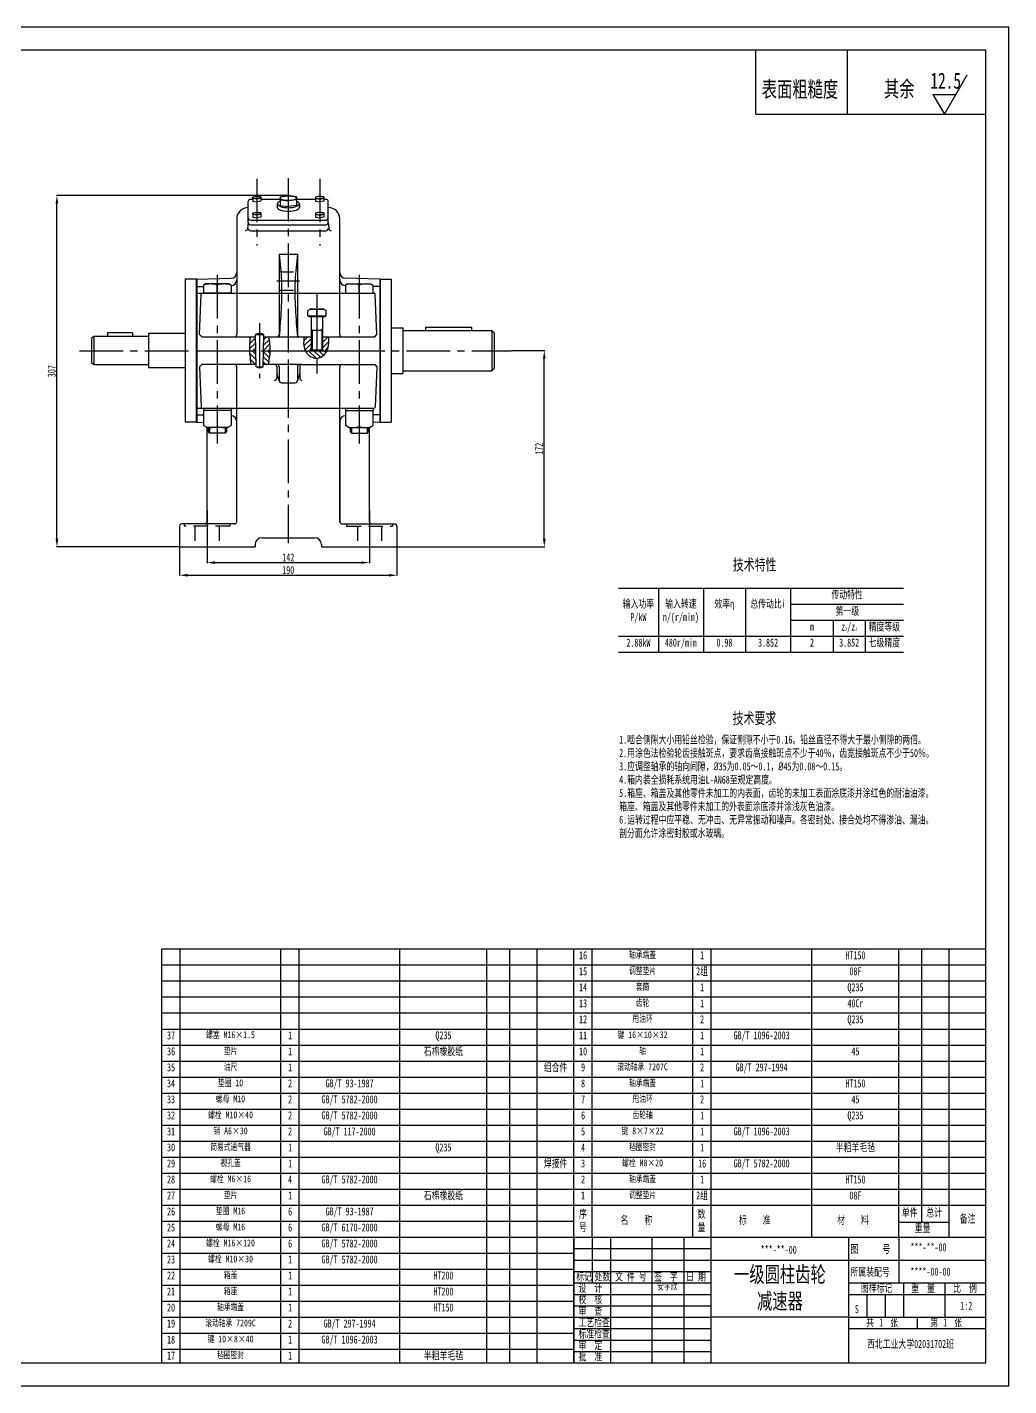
# Model space of a CAD drawing. Header units: millimetres. Extents: x 0 to 841, y 0 to 594.
# Drawn here: x 412 to 841, y 0 to 594 of the extents above; entities that cross this region are included whole.
import ezdxf

# ---------------------------------------------------------------- set-up
doc = ezdxf.new("R2010")
doc.units = ezdxf.units.MM
doc.linetypes.add('CENTER2', pattern=[28.575, 19.05, -3.175, 3.175, -3.175])
doc.linetypes.add('DASHED2', pattern=[9.525, 6.35, -3.175])
for name, color, linetype in [('中心线', 10, 'CENTER2'), ('剖面层', 4, 'Continuous'), ('文字层', 7, 'Continuous'), ('标注层', 7, 'Continuous'), ('粗实线', 5, 'Continuous'), ('细实线', 7, 'Continuous'), ('虚线', 220, 'DASHED2')]:
    doc.layers.add(name, color=color, linetype=linetype)
doc.styles.add('仿宋3', font='', dxfattribs={"width": 0.7, "height": 3})
doc.styles.add('仿宋3.5', font='', dxfattribs={"width": 0.7, "height": 3.5})
doc.styles.add('仿宋5', font='', dxfattribs={"width": 0.7, "height": 5})
doc.styles.add('仿宋7', font='', dxfattribs={"width": 0.7, "height": 7})
doc.styles.get('仿宋3').set_extended_font_data('FangSong_GB2312')
doc.styles.get('仿宋3.5').set_extended_font_data('FangSong')
doc.styles.get('仿宋5').set_extended_font_data('FangSong')
doc.styles.get('仿宋7').set_extended_font_data('FangSong')
doc.dimstyles.new('Scale_1_1_φ$0', dxfattribs={"dimtxt": 3.5, "dimasz": 3.5, "dimexe": 0.18, "dimexo": 0.0625, "dimgap": 0.5, "dimtad": 1, "dimtoh": 1, "dimdec": 3, "dimdsep": 46, "dimtxsty": '仿宋3.5', "dimcen": 0.09, "dimadec": 0, "dimazin": 2, "dimtp": 0.089, "dimtfac": 0.7, "dimtdec": 3, "dimtmove": 2, "dimatfit": 3, "dimfxl": 1, "dimarcsym": 0})

# ---------------------------------------------------------------- blocks, each defined once
blk = doc.blocks.new('*D7')
at = {"layer": 'Defpoints', "color": 0, "transparency": 16777216}
for p in [(490.89, 366.81), (561.89, 366.81), (561.89, 359.91)]:
    blk.add_point(p, dxfattribs=at)
at = {"layer": '标注层', "color": 0, "lineweight": -2, "transparency": 16777216}
for p, q in [((490.89, 366.74), (490.89, 359.73)), ((561.89, 366.74), (561.89, 359.73)), ((494.39, 359.91), (558.39, 359.91))]:
    blk.add_line(p, q, dxfattribs=at)
at = {"layer": '标注层', "color": 0, "transparency": 16777216}
for points in [[(494.39, 360.5), (494.39, 359.33), (490.89, 359.91)], [(558.39, 360.5), (558.39, 359.33), (561.89, 359.91)]]:
    blk.add_solid(points, dxfattribs=at)
at = {"layer": '标注层', "color": 0, "transparency": 16777216, "insert": (526.39, 362.16), "char_height": 3.5, "attachment_point": 5, "style": '仿宋3.5'}
blk.add_mtext('142', dxfattribs=at)
blk = doc.blocks.new('*D8')
at = {"layer": 'Defpoints', "color": 0, "transparency": 16777216}
for p in [(478.89, 366.81), (573.89, 366.81), (573.89, 354.38)]:
    blk.add_point(p, dxfattribs=at)
at = {"layer": '标注层', "color": 0, "lineweight": -2, "transparency": 16777216}
for p, q in [((478.89, 366.74), (478.89, 354.2)), ((573.89, 366.74), (573.89, 354.2)), ((482.39, 354.38), (570.39, 354.38))]:
    blk.add_line(p, q, dxfattribs=at)
at = {"layer": '标注层', "color": 0, "transparency": 16777216}
for points in [[(482.39, 354.96), (482.39, 353.8), (478.89, 354.38)], [(570.39, 354.96), (570.39, 353.8), (573.89, 354.38)]]:
    blk.add_solid(points, dxfattribs=at)
at = {"layer": '标注层', "color": 0, "transparency": 16777216, "insert": (526.39, 356.65), "char_height": 3.5, "attachment_point": 5, "style": '仿宋3.5'}
blk.add_mtext('190', dxfattribs=at)
blk = doc.blocks.new('*D9')
at = {"layer": 'Defpoints', "color": 0, "transparency": 16777216}
for p in [(425.31, 520.39), (526.39, 520.39), (478.89, 366.81)]:
    blk.add_point(p, dxfattribs=at)
at = {"layer": '标注层', "color": 0, "lineweight": -2, "transparency": 16777216}
for p, q in [((526.32, 520.39), (425.13, 520.39)), ((425.31, 370.31), (425.31, 516.89)), ((478.82, 366.81), (425.13, 366.81))]:
    blk.add_line(p, q, dxfattribs=at)
at = {"layer": '标注层', "color": 0, "transparency": 16777216}
for points in [[(424.72, 516.89), (425.89, 516.89), (425.31, 520.39)], [(424.72, 370.31), (425.89, 370.31), (425.31, 366.81)]]:
    blk.add_solid(points, dxfattribs=at)
at = {"layer": '标注层', "color": 0, "transparency": 16777216, "insert": (423.04, 443.6), "char_height": 3.5, "attachment_point": 5, "rotation": 90, "style": '仿宋3.5'}
blk.add_mtext('307', dxfattribs=at)
blk = doc.blocks.new('*D10')
at = {"layer": 'Defpoints', "color": 0, "transparency": 16777216}
for p in [(623.8, 452.57), (638.24, 452.57), (573.89, 366.81)]:
    blk.add_point(p, dxfattribs=at)
at = {"layer": '标注层', "color": 0, "lineweight": -2, "transparency": 16777216}
for p, q in [((623.86, 452.57), (638.42, 452.57)), ((638.24, 370.31), (638.24, 449.07)), ((573.95, 366.81), (638.42, 366.81))]:
    blk.add_line(p, q, dxfattribs=at)
at = {"layer": '标注层', "color": 0, "transparency": 16777216}
for points in [[(637.66, 449.07), (638.82, 449.07), (638.24, 452.57)], [(637.66, 370.31), (638.82, 370.31), (638.24, 366.81)]]:
    blk.add_solid(points, dxfattribs=at)
at = {"layer": '标注层', "color": 0, "transparency": 16777216, "insert": (635.97, 409.69), "char_height": 3.5, "attachment_point": 5, "rotation": 90, "style": '仿宋3.5'}
blk.add_mtext('172', dxfattribs=at)

msp = doc.modelspace()

# ---------------------------------------------------------------- hatches: boundary and pattern name
at = {"layer": '剖面层'}
h = msp.add_hatch(dxfattribs=at)
h.set_pattern_fill('ANSI31', color=256, scale=0.5)
edge = h.paths.add_edge_path()
edge.add_line((512.1236, 458.5658), (509.7728, 458.5658))
edge.add_spline(control_points=[(509.7728, 458.5658), (509.6306, 457.2171), (509.4198, 455.2174), (509.4401, 453.2171), (509.4652, 452.5658)], knot_values=[0, 0, 0, 0, 8.1180337, 12.03697445, 12.03697445, 12.03697445, 12.03697445], degree=3, periodic=0)
edge.add_line((509.4652, 452.5658), (512.2436, 452.5658))
edge.add_line((512.2436, 452.5658), (512.1236, 458.5658))
edge = h.paths.add_edge_path()
edge.add_spline(control_points=[(518.3756, 452.5658), (518.4196, 454.5606), (518.1133, 456.5632), (517.807, 458.5658)], knot_values=[0, 0, 0, 0, 12.05376033, 12.05376033, 12.05376033, 12.05376033], degree=3, periodic=0)
edge.add_line((517.807, 458.5658), (515.6476, 458.5658))
edge.add_line((515.6476, 458.5658), (515.5276, 452.5658))
edge.add_line((515.5276, 452.5658), (518.3756, 452.5658))
edge = h.paths.add_edge_path()
edge.add_line((536.3856, 458.5658), (533.365, 458.5658))
edge.add_spline(control_points=[(533.365, 458.5658), (533.1771, 457.3054), (532.8792, 455.3061), (533.5023, 453.2641), (533.8442, 452.5658)], knot_values=[0, 0, 0, 0, 7.60642281, 12.06598623, 12.06598623, 12.06598623, 12.06598623], degree=3, periodic=0)
edge.add_line((533.8442, 452.5658), (536.3856, 452.5658))
edge.add_line((536.3856, 452.5658), (536.3856, 458.5658))
edge = h.paths.add_edge_path()
edge.add_spline(control_points=[(543.3523, 452.5658), (543.709, 453.3573), (544.222, 455.412), (544.0997, 457.4112), (544.0291, 458.5658)], knot_values=[35.95414987, 35.95414987, 35.95414987, 35.95414987, 41.04908807, 48.01353974, 48.01353974, 48.01353974, 48.01353974], degree=3, periodic=0)
edge.add_line((544.0291, 458.5658), (541.3856, 458.5658))
edge.add_line((541.3856, 458.5658), (541.3856, 452.5658))
edge.add_line((541.3856, 452.5658), (543.3523, 452.5658))
h = msp.add_hatch(dxfattribs=at)
h.set_pattern_fill('ANSI31', color=256, scale=0.5, angle=90)
edge = h.paths.add_edge_path()
edge.add_line((512.2436, 452.5658), (509.4652, 452.5658))
edge.add_spline(control_points=[(509.4652, 452.5658), (509.5422, 450.5661), (509.7935, 448.5659), (510.0447, 446.5658)], knot_values=[12.03697445, 12.03697445, 12.03697445, 12.03697445, 24.06967674, 24.06967674, 24.06967674, 24.06967674], degree=3, periodic=0)
edge.add_line((510.0447, 446.5658), (512.3636, 446.5658))
edge.add_line((512.3636, 446.5658), (512.2436, 452.5658))
edge = h.paths.add_edge_path()
edge.add_spline(control_points=[(517.5351, 446.5658), (517.9333, 448.5631), (518.3314, 450.5605), (518.3756, 452.5658)], knot_values=[0, 0, 0, 0, 12.1171682, 12.1171682, 12.1171682, 12.1171682], degree=3, periodic=0)
edge.add_line((518.3756, 452.5658), (515.5276, 452.5658))
edge.add_line((515.5276, 452.5658), (515.4076, 446.5658))
edge.add_line((515.4076, 446.5658), (517.5351, 446.5658))
edge = h.paths.add_edge_path()
edge.add_line((538.8856, 452.5658), (536.7606, 452.5658))
edge.add_line((536.7606, 452.5658), (533.8442, 452.5658))
edge.add_spline(control_points=[(533.8442, 452.5658), (534.3643, 451.5037), (535.7938, 449.7931), (537.9266, 449.2618), (538.8856, 449.3192)], knot_values=[12.06598623, 12.06598623, 12.06598623, 12.06598623, 18.8487845, 24.52159994, 24.52159994, 24.52159994, 24.52159994], degree=3, periodic=0)
edge.add_line((538.8856, 449.3192), (538.8856, 452.5658))
edge = h.paths.add_edge_path()
edge.add_spline(control_points=[(538.8856, 449.3192), (540.0544, 449.3892), (541.9568, 450.2403), (543.0359, 451.8638), (543.3523, 452.5658)], knot_values=[24.52159994, 24.52159994, 24.52159994, 24.52159994, 31.43530696, 35.95414987, 35.95414987, 35.95414987, 35.95414987], degree=3, periodic=0)
edge.add_line((543.3523, 452.5658), (538.8856, 452.5658))
edge.add_line((538.8856, 452.5658), (538.8856, 449.3192))

# ---------------------------------------------------------------- linework, layer by layer
at = {"layer": '中心线'}
for p, q in [((512.6356, 527.748), (512.6356, 498.5891)), ((526.3856, 528.0245), (526.3856, 368.4767)), ((540.1356, 527.748), (540.1356, 498.5891)), ((495.3856, 485.693), (495.3856, 411.9134)), ((521.3856, 483.0658), (531.3508, 483.0658)), ((557.3856, 485.693), (557.3856, 411.9134)), ((538.8856, 477.7188), (538.8856, 442.5658)), ((513.8856, 464.6111), (513.8856, 440.5205)), ((435.1633, 452.5658), (623.7958, 452.5658)), ((490.8856, 382.7161), (490.8856, 364.1627)), ((561.8856, 382.7161), (561.8856, 364.1627))]:
    msp.add_line(p, q, dxfattribs=at)
at = {"layer": '文字层'}
for p, q in [((670.6301, 348.6844), (795.2121, 348.6844)), ((688.0935, 348.6844), (688.0935, 320.6844)), ((707.7493, 348.6844), (707.7493, 320.6844)), ((726.1172, 348.6844), (726.1172, 320.6844)), ((745.8663, 348.6844), (745.8663, 320.6844)), ((745.8663, 341.6844), (795.2121, 341.6844)), ((745.8663, 334.6844), (795.2121, 334.6844)), ((764.4514, 334.6844), (764.4514, 320.6844)), ((778.4077, 334.6844), (778.4077, 320.6844)), ((670.6301, 327.6844), (795.2121, 327.6844)), ((670.6301, 320.6844), (795.2121, 320.6844))]:
    msp.add_line(p, q, dxfattribs=at)
at = {"layer": '粗实线'}
for p, q in [((831.1792, 584), (25.1792, 584)), ((730.718, 555.9058), (730.718, 584)), ((770.718, 555.9058), (770.718, 584)), ((831.1792, 10), (831.1792, 584)), ((730.718, 555.9058), (830.718, 555.9058)), ((508.8856, 508.6322), (508.8856, 517.7719)), ((509.8856, 518.7719), (510.8381, 518.7719)), ((510.8381, 519.8226), (512.6356, 520.0829)), ((510.8381, 519.8226), (510.8381, 519.1726)), ((510.8381, 519.1726), (510.8381, 517.9201)), ((510.8381, 519.1726), (512.6356, 518.9123)), ((510.8381, 517.9201), (512.6356, 517.6598)), ((514.4331, 519.8226), (512.6356, 520.0829)), ((514.4331, 519.1726), (512.6356, 518.9123)), ((512.6356, 518.9123), (512.6356, 517.6598)), ((514.4331, 517.9201), (512.6356, 517.6598)), ((514.4331, 519.8226), (514.4331, 517.9201)), ((514.4331, 518.7719), (522.7906, 518.7719)), ((521.5289, 516.8254), (521.5289, 515.2344)), ((522.7906, 519.8725), (526.3856, 520.3931)), ((522.7906, 519.8725), (522.7906, 518.5725)), ((522.7906, 518.5725), (522.7906, 516.0675)), ((522.7906, 518.5725), (526.3856, 518.0519)), ((529.9806, 519.8725), (526.3856, 520.3931)), ((529.9806, 518.5725), (526.3856, 518.0519)), ((526.3856, 518.0519), (526.3856, 515.5469)), ((529.9806, 519.8725), (529.9806, 516.0675)), ((529.9806, 518.7719), (538.3381, 518.7719)), ((531.2422, 516.8254), (531.2422, 515.2344)), ((538.3381, 519.8226), (540.1356, 520.0829)), ((538.3381, 519.8226), (538.3381, 517.9201)), ((538.3381, 519.1726), (540.1356, 518.9123)), ((538.3381, 517.9201), (540.1356, 517.6598)), ((541.9331, 519.8226), (540.1356, 520.0829)), ((541.9331, 519.1726), (540.1356, 518.9123)), ((540.1356, 518.9123), (540.1356, 517.6598)), ((541.9331, 517.9201), (540.1356, 517.6598)), ((541.9331, 519.8226), (541.9331, 519.1726)), ((541.9331, 519.1726), (541.9331, 517.9201)), ((541.9331, 518.7719), (542.8856, 518.7719)), ((543.8856, 508.6322), (543.8856, 517.7719)), ((510.8381, 512.8275), (512.6356, 513.0878)), ((510.8381, 512.8275), (510.8381, 512.1775)), ((510.8381, 512.1775), (510.8381, 510.925)), ((510.8381, 512.1775), (512.6356, 511.9172)), ((510.8381, 510.925), (512.6356, 510.6647)), ((514.4331, 512.8275), (512.6356, 513.0878)), ((514.4331, 512.1775), (512.6356, 511.9172)), ((512.6356, 511.9172), (512.6356, 510.6647)), ((514.4331, 510.925), (512.6356, 510.6647)), ((514.4331, 512.8275), (514.4331, 510.925)), ((522.7906, 516.0675), (526.3856, 515.5469)), ((529.9806, 516.0675), (526.3856, 515.5469)), ((538.3381, 512.8275), (540.1356, 513.0878)), ((538.3381, 512.8275), (538.3381, 510.925)), ((538.3381, 512.1775), (540.1356, 511.9172)), ((538.3381, 510.925), (540.1356, 510.6647)), ((541.9331, 512.8275), (540.1356, 513.0878)), ((541.9331, 512.1775), (540.1356, 511.9172)), ((540.1356, 511.9172), (540.1356, 510.6647)), ((541.9331, 510.925), (540.1356, 510.6647)), ((541.9331, 512.8275), (541.9331, 512.1775)), ((541.9331, 512.1775), (541.9331, 510.925)), ((503.8856, 510.1518), (503.8856, 459.5658)), ((508.8856, 508.6322), (508.6491, 505.9285)), ((509.8856, 509.6829), (542.8856, 509.6829)), ((509.8856, 507.6322), (542.8856, 507.6322)), ((509.8856, 505.0157), (542.8856, 505.0157)), ((543.8856, 508.6322), (544.1221, 505.9285)), ((548.8856, 459.5658), (548.8856, 510.1518)), ((522.3856, 494.7201), (522.3856, 459.5658)), ((522.3856, 494.7201), (530.3856, 494.7201)), ((530.3856, 494.7201), (530.3856, 459.5658)), ((481.3856, 483.8158), (481.3856, 421.3158)), ((486.3856, 483.8158), (481.3856, 483.8158)), ((486.1856, 483.8158), (486.1856, 421.3158)), ((486.3856, 483.8158), (501.457, 484.2464)), ((486.3856, 483.8158), (486.3856, 421.3158)), ((490.2705, 481.7188), (489.3856, 481.2079)), ((489.3856, 481.2079), (489.3856, 477.7188)), ((500.5007, 481.7188), (490.2705, 481.7188)), ((495.3856, 477.7188), (495.3856, 481.2079)), ((500.5007, 481.7188), (501.3856, 481.2079)), ((501.3856, 481.2079), (501.3856, 477.7188)), ((566.3856, 483.8158), (551.3142, 484.2464)), ((552.2705, 481.7188), (551.3856, 481.2079)), ((551.3856, 481.2079), (551.3856, 477.7188)), ((552.2705, 481.7188), (562.5007, 481.7188)), ((557.3856, 477.7188), (557.3856, 481.2079)), ((562.5007, 481.7188), (563.3856, 481.2079)), ((563.3856, 481.2079), (563.3856, 477.7188)), ((566.3856, 483.8158), (566.3856, 421.3158)), ((566.3856, 483.8158), (571.3856, 483.8158)), ((566.5856, 483.8158), (566.5856, 421.3158)), ((571.3856, 483.8158), (571.3856, 421.3158)), ((486.1856, 477.7188), (563.9051, 477.7188)), ((486.3856, 480.5658), (489.3856, 480.6515)), ((487.6639, 459.565), (488.3665, 477.2386)), ((501.3856, 477.7188), (489.3856, 477.7188)), ((501.3856, 480.9944), (501.457, 480.9964)), ((501.3856, 480.9944), (501.457, 480.9964)), ((548.8856, 477.7188), (563.9051, 477.7188)), ((551.3856, 480.9944), (551.3142, 480.9964)), ((551.3856, 477.7188), (563.3856, 477.7188)), ((566.3856, 480.5658), (563.3856, 480.6515)), ((563.3856, 477.7188), (563.9051, 477.7188)), ((565.1073, 459.565), (564.4047, 477.2386)), ((535.8897, 470.7669), (534.8856, 470.1872)), ((534.8856, 467.8158), (534.8856, 470.1872)), ((535.8878, 470.7658), (541.8834, 470.7658)), ((538.8856, 467.8158), (538.8856, 470.4704)), ((541.8815, 470.7669), (542.8856, 470.1872)), ((542.8856, 467.8158), (542.8856, 470.1872)), ((534.8856, 467.8158), (542.8856, 467.8158)), ((535.2356, 467.8158), (535.2356, 467.5658)), ((535.2356, 467.5658), (542.5356, 467.5658)), ((536.3856, 467.5658), (536.3856, 452.5658)), ((538.8856, 467.5658), (538.8856, 452.5658)), ((541.3856, 467.5658), (541.3856, 452.5658)), ((542.5356, 467.8158), (542.5356, 467.5658)), ((441.3856, 458.8158), (440.3856, 457.8158)), ((440.3856, 457.8158), (440.3856, 447.3158)), ((465.3856, 458.8158), (441.3856, 458.8158)), ((441.3856, 458.8158), (441.3856, 446.3158)), ((458.3856, 460.3158), (447.3856, 460.3158)), ((447.3856, 460.3158), (447.3856, 458.8158)), ((458.3856, 460.3158), (458.3856, 458.8158)), ((481.3856, 460.0658), (465.3856, 460.0658)), ((465.3856, 460.0658), (465.3856, 445.0658)), ((488.6241, 458.5658), (487.6639, 459.565)), ((488.6241, 458.5658), (512.1236, 458.5658)), ((512.3856, 445.4658), (512.1016, 459.6658)), ((512.1016, 459.6658), (515.6696, 459.6658)), ((515.3856, 445.4658), (515.6696, 459.6658)), ((515.6476, 458.5658), (518.1476, 458.5658)), ((518.1476, 458.5658), (536.3856, 458.5658)), ((536.7606, 461.5658), (536.3856, 461.9408)), ((536.3856, 461.5658), (541.3856, 461.5658)), ((536.7606, 461.5658), (536.7606, 452.5658)), ((541.0106, 461.5658), (541.3856, 461.9408)), ((541.0106, 461.5658), (541.0106, 452.5658)), ((541.3856, 458.5658), (564.1471, 458.5658)), ((564.1471, 458.5658), (565.1073, 459.565)), ((571.3856, 462.5658), (576.3856, 462.5658)), ((576.3856, 462.5658), (576.3856, 442.5658)), ((576.3856, 461.3158), (615.3856, 461.3158)), ((586.3856, 462.8158), (586.3856, 461.3158)), ((586.3856, 462.8158), (606.3856, 462.8158)), ((606.3856, 462.8158), (606.3856, 461.3158)), ((615.3856, 461.3158), (615.3856, 443.8158)), ((615.3856, 461.3158), (616.3856, 460.3158)), ((616.3856, 460.3158), (616.3856, 444.8158)), ((486.3856, 452.5658), (512.2436, 452.5658)), ((515.5276, 452.5658), (566.3856, 452.5658)), ((536.3856, 452.9408), (541.3856, 452.9408)), ((536.7606, 452.5658), (536.3856, 452.9408)), ((536.7606, 452.5658), (541.0106, 452.5658)), ((541.0106, 452.5658), (541.3856, 452.9408)), ((441.3856, 446.3158), (440.3856, 447.3158)), ((465.3856, 446.3158), (441.3856, 446.3158)), ((488.6241, 446.5658), (487.6639, 445.5666)), ((487.6639, 445.5666), (488.3665, 427.893)), ((512.3636, 446.5658), (488.6241, 446.5658)), ((503.8856, 377.8073), (503.8856, 445.5658)), ((517.9076, 446.5658), (515.4076, 446.5658)), ((532.3856, 446.5658), (517.9076, 446.5658)), ((521.3856, 445.5658), (521.3856, 440.5658)), ((522.3856, 445.5658), (522.3856, 439.5658)), ((526.3856, 446.5658), (526.3856, 438.5658)), ((530.3856, 445.5658), (530.3856, 439.5658)), ((531.3856, 445.5658), (531.3856, 440.5658)), ((532.3856, 446.5658), (564.1471, 446.5658)), ((548.8856, 377.8073), (548.8856, 445.5658)), ((564.1471, 446.5658), (565.1073, 445.5666)), ((565.1073, 445.5666), (564.4047, 427.893)), ((481.3856, 445.0658), (465.3856, 445.0658)), ((512.3856, 445.4658), (515.3856, 445.4658)), ((522.3856, 439.5658), (521.3856, 442.5658)), ((530.3856, 439.5658), (531.3856, 442.5658)), ((571.3856, 442.5658), (576.3856, 442.5658)), ((576.3856, 443.8158), (615.3856, 443.8158)), ((615.3856, 443.8158), (616.3856, 444.8158)), ((523.3856, 438.5658), (529.3856, 438.5658)), ((486.3856, 427.4128), (563.9051, 427.4128)), ((486.3856, 424.5658), (489.3856, 424.4801)), ((489.3356, 427.4128), (489.3356, 426.3628)), ((501.4356, 426.3628), (489.3356, 426.3628)), ((489.3856, 426.3628), (489.3856, 419.8288)), ((495.3856, 426.3628), (495.3856, 419.4737)), ((501.3856, 426.3628), (501.3856, 419.8288)), ((501.3856, 424.1372), (501.457, 424.1352)), ((501.4356, 427.4128), (501.4356, 426.3628)), ((551.3856, 424.1372), (551.3142, 424.1352)), ((551.3356, 427.4128), (551.3356, 426.3628)), ((551.3356, 427.4128), (563.4356, 427.4128)), ((551.3356, 426.3628), (563.4356, 426.3628)), ((551.3856, 426.3628), (551.3856, 419.8288)), ((557.3856, 426.3628), (557.3856, 419.4737)), ((557.3856, 426.3628), (557.3856, 419.4737)), ((563.3856, 426.3628), (563.3856, 419.8288)), ((566.3856, 424.5658), (563.3856, 424.4801)), ((563.4356, 427.4128), (563.4356, 426.3628)), ((486.3856, 421.3158), (481.3856, 421.3158)), ((486.3856, 421.3158), (489.3856, 421.2301)), ((490.8856, 418.9628), (489.3856, 419.8288)), ((490.8856, 377.8073), (490.8856, 418.9628)), ((499.8856, 418.9628), (490.8856, 418.9628)), ((491.3856, 418.9628), (491.3856, 417.0628)), ((491.9856, 416.4628), (491.3856, 417.0628)), ((491.9856, 418.9628), (491.9856, 416.4628)), ((498.7856, 416.4628), (491.9856, 416.4628)), ((498.7856, 418.9628), (498.7856, 416.4628)), ((498.7856, 416.4628), (499.3856, 417.0628)), ((499.3856, 418.9628), (499.3856, 417.0628)), ((499.8856, 418.9628), (501.3856, 419.8288)), ((548.8856, 421.6362), (548.8856, 377.8073)), ((552.8856, 418.9628), (551.3856, 419.8288)), ((552.8856, 418.9628), (561.8856, 418.9628)), ((553.3856, 418.9628), (553.3856, 417.0628)), ((553.9856, 416.4628), (553.3856, 417.0628)), ((553.9856, 418.9628), (553.9856, 416.4628)), ((553.9856, 416.4628), (560.7856, 416.4628)), ((560.7856, 418.9628), (560.7856, 416.4628)), ((560.7856, 416.4628), (561.3856, 417.0628)), ((561.3856, 418.9628), (561.3856, 417.0628)), ((561.8856, 418.9628), (563.3856, 419.8288)), ((561.8856, 377.8073), (561.8856, 418.9628)), ((566.3856, 421.3158), (563.3856, 421.2301)), ((566.3856, 421.3158), (571.3856, 421.3158)), ((478.8856, 375.8073), (478.8856, 366.8073)), ((489.8856, 376.8073), (479.8856, 376.8073)), ((502.8856, 376.8073), (489.8856, 376.8073)), ((549.8856, 376.8073), (562.8856, 376.8073)), ((562.8856, 376.8073), (572.8856, 376.8073)), ((573.8856, 375.8073), (573.8856, 366.8073)), ((514.8856, 370.8073), (537.8856, 370.8073)), ((478.8856, 366.8073), (511.8856, 366.8073)), ((511.8856, 367.8073), (511.8856, 366.8073)), ((540.8856, 367.8073), (540.8856, 366.8073)), ((540.8856, 366.8073), (573.8856, 366.8073)), ((651.1792, 79), (831.1792, 79)), ((793.1792, 71.5728), (815.1792, 71.5728)), ((651.1792, 65), (651.1792, 10)), ((25.1792, 10), (831.1792, 10))]:
    msp.add_line(p, q, dxfattribs=at)
msp.add_lwpolyline([(651.1792, 65), (831.1792, 65)], dxfattribs=at)
for centre, radius, start, end in [((509.8856, 517.7719), 1, 90, 180), ((542.8856, 517.7719), 1, 0, 90), ((508.8856, 510.1518), 5, 90, 180), ((543.8856, 510.1518), 5, 0, 90), ((507.6529, 506.0157), 1, 270, 355), ((509.8856, 510.6829), 1, 180, 270), ((509.8856, 508.6322), 1, 180, 270), ((509.8856, 506.0157), 1, 180, 270), ((542.8856, 510.6829), 1, 270, 0), ((542.8856, 508.6322), 1, 270, 0), ((542.8856, 506.0157), 1, 270, 0), ((545.1183, 506.0157), 1, 185, 270), ((492.3856, 472.6549), 9.0639, 70.6714393, 109.3285607), ((498.3856, 472.6549), 9.0639, 70.6714393, 109.3285607), ((501.3856, 486.7454), 2.5, 271.636577, 0), ((501.3856, 483.4954), 2.5, 271.636577, 0), ((551.3856, 486.7454), 2.5, 180, 268.363423), ((551.3856, 483.4954), 2.5, 180, 268.363423), ((554.3856, 472.6549), 9.0639, 70.6714393, 109.3285607), ((560.3856, 472.6549), 9.0639, 70.6714393, 109.3285607), ((488.8661, 477.2188), 0.5, 90, 177.7233058), ((563.9051, 477.2188), 0.5, 2.2766942, 90), ((536.8856, 463.8468), 6.919, 73.1983231, 99.7401915), ((540.8856, 463.8468), 6.919, 80.2598085, 106.8016769), ((502.8856, 459.5658), 1, 270, 0), ((513.8856, 455.8875), 4.1783, 64.7248404, 115.2751596), ((521.3856, 459.5658), 1, 270, 0), ((531.3856, 459.5658), 1, 180, 270), ((549.8856, 459.5658), 1, 180, 270), ((502.8856, 445.5658), 1, 0, 90), ((520.3856, 445.5658), 1, 0, 90), ((521.3856, 445.5658), 1, 0, 90), ((531.3856, 445.5658), 1, 90, 180), ((532.3856, 445.5658), 1, 90, 180), ((549.8856, 445.5658), 1, 90, 180), ((513.8856, 448.0783), 3.0125, 240.1371656, 299.8628344), ((520.3856, 440.5658), 1, 270, 0), ((523.3856, 439.5658), 1, 180, 270), ((529.3856, 439.5658), 1, 270, 0), ((532.3856, 440.5658), 1, 180, 270), ((488.8661, 427.9128), 0.5, 182.2766942, 270), ((563.9051, 427.9128), 0.5, 270, 357.7233058), ((501.3856, 421.6362), 2.5, 0, 88.363423), ((551.3856, 421.6362), 2.5, 91.636577, 180), ((492.3856, 428.0267), 9.0639, 258.4189417, 289.3285607), ((498.3856, 428.0267), 9.0639, 250.6714393, 281.5810583), ((554.3856, 428.0267), 9.0639, 258.4189417, 289.3285607), ((560.3856, 428.0267), 9.0639, 250.6714393, 281.5810583), ((479.8856, 375.8073), 1, 90, 180), ((489.8856, 377.8073), 1, 270, 0), ((502.8856, 377.8073), 1, 270, 0), ((549.8856, 377.8073), 1, 180, 270), ((562.8856, 377.8073), 1, 180, 270), ((572.8856, 375.8073), 1, 0, 90), ((514.8856, 367.8073), 3, 90, 180), ((537.8856, 367.8073), 3, 0, 90)]:
    msp.add_arc(centre, radius, start, end, dxfattribs=at)
for centre, major_axis in [((512.6356, 519.4976), (-1.7975, 0)), ((526.3856, 519.2225), (-3.595, 0)), ((512.6356, 512.5025), (-1.7975, 0))]:
    msp.add_ellipse(centre, major_axis=major_axis, ratio=0.29166973, dxfattribs=at)
for centre, start_param, end_param in [((526.3856, 516.8254), 5.54578913, 10.16217414), ((526.3856, 515.2344), 6.28318531, 9.42477796)]:
    msp.add_ellipse(centre, major_axis=(-4.8567, 0), ratio=0.35814157, start_param=start_param, end_param=end_param, dxfattribs=at)
at = {"layer": '粗实线', "extrusion": (0, 0, -1)}
for centre in [(540.1356, 519.4976), (540.1356, 512.5025)]:
    msp.add_ellipse(centre, major_axis=(1.7975, 0), ratio=0.29166973, dxfattribs=at)
at = {"layer": '粗实线'}
for points in [[(522.3856, 494.7201), (523.3856, 483.0658), (522.3856, 458.5658)], [(530.3856, 494.7201), (529.3856, 483.0658), (530.3856, 458.5658)], [(509.7728, 458.5658), (509.4514, 454.5195), (510.0447, 446.5658)], [(517.807, 458.5658), (518.3756, 452.5658), (517.5351, 446.5658)], [(533.365, 458.5658), (533.1675, 454.7677), (536.1297, 449.9904), (538.8856, 449.3192), (542.0542, 450.7011), (544.0291, 455.0836), (544.0291, 458.5658)]]:
    msp.add_spline(points, degree=3, dxfattribs=at)
at = {"layer": '细实线'}
for p, q in [((841.1792, 594), (0.1792, 594)), ((841.1792, 0), (841.1792, 594)), ((813.0482, 555.9058), (823.0482, 573.2263)), ((813.0482, 555.9058), (823.0482, 573.2263)), ((808.0482, 564.5661), (813.0482, 555.9058)), ((808.0482, 564.5661), (813.0482, 555.9058)), ((808.0482, 564.5661), (818.0482, 564.5661)), ((471.1792, 163), (471.1792, 191)), ((471.1792, 191), (651.1792, 191)), ((479.1792, 10), (479.1792, 191)), ((523.1792, 10), (523.1792, 191)), ((531.1792, 10), (531.1792, 191)), ((575.1792, 10), (575.1792, 191)), ((613.1792, 10), (613.1792, 191)), ((623.1792, 10), (623.1792, 191)), ((635.1792, 10), (635.1792, 191)), ((651.1792, 163), (651.1792, 191)), ((651.1792, 191), (831.1792, 191)), ((659.1792, 79), (659.1792, 191)), ((703.1792, 79), (703.1792, 191)), ((711.1792, 65), (711.1792, 191)), ((755.1792, 79), (755.1792, 191)), ((793.1792, 65), (793.1792, 191)), ((803.1792, 79), (803.1792, 191)), ((815.1792, 79), (815.1792, 191)), ((471.1792, 184), (651.1792, 184)), ((651.1792, 184), (831.1792, 184)), ((471.1792, 177), (651.1792, 177)), ((651.1792, 177), (831.1792, 177)), ((471.1792, 170), (651.1792, 170)), ((651.1792, 170), (831.1792, 170)), ((471.1792, 135), (471.1792, 163)), ((471.1792, 163), (651.1792, 163)), ((651.1792, 135), (651.1792, 163)), ((651.1792, 163), (831.1792, 163)), ((471.1792, 156), (651.1792, 156)), ((651.1792, 156), (831.1792, 156)), ((471.1792, 149), (651.1792, 149)), ((651.1792, 149), (831.1792, 149)), ((471.1792, 142), (651.1792, 142)), ((651.1792, 142), (831.1792, 142)), ((471.1792, 107), (471.1792, 135)), ((471.1792, 135), (651.1792, 135)), ((651.1792, 107), (651.1792, 135)), ((651.1792, 135), (831.1792, 135)), ((471.1792, 128), (651.1792, 128)), ((651.1792, 128), (831.1792, 128)), ((471.1792, 121), (651.1792, 121)), ((651.1792, 121), (831.1792, 121)), ((471.1792, 114), (651.1792, 114)), ((651.1792, 114), (831.1792, 114)), ((471.1792, 79), (471.1792, 107)), ((471.1792, 107), (651.1792, 107)), ((651.1792, 79), (651.1792, 107)), ((651.1792, 107), (831.1792, 107)), ((471.1792, 100), (651.1792, 100)), ((651.1792, 100), (831.1792, 100)), ((471.1792, 93), (651.1792, 93)), ((651.1792, 93), (831.1792, 93)), ((471.1792, 86), (651.1792, 86)), ((651.1792, 86), (831.1792, 86)), ((471.1792, 79), (651.1792, 79)), ((471.1792, 51), (471.1792, 79)), ((471.1792, 79), (651.1792, 79)), ((651.1792, 10), (651.1792, 79)), ((651.1792, 51), (651.1792, 79)), ((659.1792, 65), (659.1792, 79)), ((703.1792, 65), (703.1792, 79)), ((755.1792, 65), (755.1792, 79)), ((803.1792, 71.5728), (803.1792, 79)), ((815.1792, 65), (815.1792, 79)), ((471.1792, 72), (651.1792, 72)), ((471.1792, 65), (651.1792, 65)), ((651.1792, 60), (711.1792, 60)), ((659.1792, 65), (659.1792, 50)), ((667.1792, 65), (667.1792, 10)), ((685.1792, 65), (685.1792, 10)), ((699.1792, 65), (699.1792, 10)), ((711.1792, 10), (711.1792, 65)), ((771.1792, 65), (771.1792, 10)), ((793.1792, 65), (793.1792, 45)), ((471.1792, 58), (651.1792, 58)), ((651.1792, 55), (711.1792, 55)), ((711.1792, 55), (831.1792, 55)), ((471.1792, 10), (471.1792, 51)), ((471.1792, 51), (651.1792, 51)), ((651.1792, 23), (651.1792, 51)), ((651.1792, 50), (711.1792, 50)), ((659.1792, 50), (659.1792, 45)), ((471.1792, 44), (651.1792, 44)), ((651.1792, 45), (711.1792, 45)), ((771.1792, 45), (831.1792, 45)), ((795.1792, 45), (795.1792, 30)), ((813.1792, 45), (813.1792, 30)), ((471.1792, 37), (651.1792, 37)), ((651.1792, 40), (711.1792, 40)), ((771.1792, 40), (831.1792, 40)), ((779.1792, 40), (779.1792, 30)), ((787.1792, 40), (787.1792, 30)), ((471.1792, 30), (651.1792, 30)), ((651.1792, 35), (711.1792, 35)), ((651.1792, 30), (711.1792, 30)), ((771.1792, 30), (711.1792, 30)), ((771.1792, 30), (831.1792, 30)), ((801.1792, 30), (801.1792, 25)), ((651.1792, 25), (711.1792, 25)), ((771.1792, 25), (831.1792, 25)), ((471.1792, 23), (651.1792, 23)), ((471.1792, 23), (651.1792, 23)), ((651.1792, 20), (711.1792, 20)), ((471.1792, 16), (651.1792, 16)), ((651.1792, 15), (711.1792, 15)), ((0.1792, 0), (841.1792, 0))]:
    msp.add_line(p, q, dxfattribs=at)
at = {"layer": '虚线'}
for p, q in [((522.3856, 487.0658), (530.3856, 487.0658)), ((522.3856, 479.0658), (530.3856, 479.0658)), ((480.8856, 376.8073), (480.8856, 375.8073)), ((500.8856, 375.8073), (480.8856, 375.8073)), ((485.6356, 375.8073), (485.6356, 366.8073)), ((496.1356, 375.8073), (496.1356, 366.8073)), ((500.8856, 376.8073), (500.8856, 375.8073)), ((551.8856, 376.8073), (551.8856, 375.8073)), ((551.8856, 375.8073), (571.8856, 375.8073)), ((556.6356, 375.8073), (556.6356, 366.8073)), ((567.1356, 375.8073), (567.1356, 366.8073)), ((571.8856, 376.8073), (571.8856, 375.8073))]:
    msp.add_line(p, q, dxfattribs=at)

# ---------------------------------------------------------------- texts
at = {"layer": '文字层', "style": '仿宋3.5', "width": 0.7}
for s, height, p in [('表面粗糙度', 7, (733.2243, 563.3725)), ('***-**-00', 3.5, (732.7627, 57.7291)), ('图      号', 3.5, (772.0165, 58.0548)), ('***-**-00', 3.5, (798.2025, 58.8561)), ('标记', 3.5, (652.1792, 46)), ('处数', 3.5, (660.1792, 46)), ('文 件 号', 3.5, (669.1792, 46)), ('签  字', 3.5, (686.1792, 46)), ('日 期', 3.5, (700.1792, 46)), ('所属装配号', 3.5, (772.0165, 48.0548)), ('****-00-00', 3.5, (798.2025, 48.1496)), ('设  计', 3.5, (653.1792, 41)), ('图样标记', 3.5, (776.5558, 41)), ('重  量', 3.5, (798.5298, 41)), ('比  例', 3.5, (816.8675, 41)), ('校  核', 3.5, (653.1792, 36)), ('1:2', 3.5, (819.9804, 33.2901)), ('工艺检查', 3.5, (653.1792, 26)), ('审  查', 3.5, (653.1792, 31)), ('S', 3.5, (773.916, 31.7897)), ('共    张', 3.5, (778.8934, 26)), ('第    张', 3.5, (806.8805, 26)), ('标准检查', 3.5, (653.1792, 21)), ('1', 3.5, (784.5095, 26)), ('1', 3.5, (812.5095, 26)), ('审  定', 3.5, (653.1792, 16)), ('批  准', 3.5, (653.1792, 11))]:
    msp.add_text(s, height=height, dxfattribs=at).set_placement(p)
at = {"layer": '文字层', "attachment_point": 1}
for s, insert, char_height, width, style in [('{\\fSimSun|b0|i0|c134|p2;技术特性}', (720.606, 361.5435), 5, 21.413101, '仿宋5'), ('\\pxqc;{\\fSimSun|b0|i0|c134|p2;传动特性}', (745.8663, 347.6844), 3.5, 49.345891, '仿宋3.5'), ('\\pxqc;{\\fSimSun|b0|i0|c134|p2;输入功率}\\PP/kW', (670.6301, 343.6844), 3.5, 17.463392, '仿宋3.5'), ('\\pxqc;{\\fSimSun|b0|i0|c134|p2;输入转速}\\Pn/(r/min)', (688.0935, 343.6844), 3.5, 19.655799, '仿宋3.5'), ('\\pxqc;{\\fSimSun|b0|i0|c134|p2;效率\\fArial|b0|i0|c134|p34;\\H0.9583x;η}', (707.7493, 343.6844), 3.5, 18.367852, '仿宋3.5'), ('\\pxqc;{\\fSimSun|b0|i0|c134|p2;总传动比}i', (726.1172, 343.6844), 3.5, 19.74907, '仿宋3.5'), ('{\\fSimSun|b0|i0|c134|p2;第一级}', (765.5108, 340.4733), 3.5, 16.797055, '仿宋3.5'), ('\\pxqc;{\\fSimSun|b0|i0|c134|p2;m}', (745.8663, 333.6844), 3.5, 18.585185, '仿宋3.5'), ('\\pxqc;z{\\H0.42857x;2}/z{\\H0.42857x;1}', (764.4514, 333.6844), 3.5, 13.956239, '仿宋3.5'), ('\\pxqc;{\\fSimSun|b0|i0|c134|p2;精度等级}', (778.4077, 333.6844), 3.5, 16.804468, '仿宋3.5'), ('\\pxqc;2.88kW', (670.6301, 326.6844), 3.5, 17.463392, '仿宋3.5'), ('\\pxqc;480r/min', (688.0935, 326.6844), 3.5, 19.655799, '仿宋3.5'), ('\\pxqc;七级精度', (778.4077, 326.6844), 3.5, 16.804468, '仿宋3.5'), ('\\pxqc;0.98', (707.7493, 326.6844), 3.5, 18.367852, '仿宋3.5'), ('\\pxqc;3.852', (726.1172, 326.6844), 3.5, 19.74907, '仿宋3.5'), ('\\pxqc;2', (745.8663, 326.6844), 3.5, 18.585185, '仿宋3.5'), ('\\pxqc;3.852', (764.4514, 326.6844), 3.5, 13.956239, '仿宋3.5'), ('\\pxqc;16', (651.1792, 190), 3.5, 8, '仿宋3.5'), ('\\pxqc;1', (703.1792, 190), 3.5, 8, '仿宋3.5'), ('\\pxqc;HT150', (755.1792, 190), 3.5, 38, '仿宋3.5'), ('\\pxqc;15', (651.1792, 183), 3.5, 8, '仿宋3.5'), ('\\pxqc;2组', (703.1792, 183), 3.5, 8, '仿宋3.5'), ('\\pxqc;08F', (755.1792, 183), 3.5, 38, '仿宋3.5'), ('\\pxqc;14', (651.1792, 176), 3.5, 8, '仿宋3.5'), ('\\pxqc;1', (703.1792, 176), 3.5, 8, '仿宋3.5'), ('\\pxqc;Q235', (755.1792, 176), 3.5, 38, '仿宋3.5'), ('\\pxqc;13', (651.1792, 169), 3.5, 8, '仿宋3.5'), ('\\pxqc;1', (703.1792, 169), 3.5, 8, '仿宋3.5'), ('\\pxqc;40Cr', (755.1792, 169), 3.5, 38, '仿宋3.5'), ('\\pxqc;12', (651.1792, 162), 3.5, 8, '仿宋3.5'), ('\\pxqc;2', (703.1792, 162), 3.5, 8, '仿宋3.5'), ('\\pxqc;Q235', (755.1792, 162), 3.5, 38, '仿宋3.5'), ('\\pxqc;37', (471.1792, 155), 3.5, 8, '仿宋3.5'), ('\\pxqc;1', (523.1792, 155), 3.5, 8, '仿宋3.5'), ('\\pxqc;Q235', (575.1792, 155), 3.5, 38, '仿宋3.5'), ('\\pxqc;11', (651.1792, 155), 3.5, 8, '仿宋3.5'), ('\\pxqc;1', (703.1792, 155), 3.5, 8, '仿宋3.5'), ('\\pxqc;GB/T 1096-2003', (711.1792, 155), 3.5, 44, '仿宋3.5'), ('\\pxqc;石棉橡胶纸', (575.1792, 148), 3.5, 38, '仿宋3.5'), ('\\pxqc;36', (471.1792, 148), 3.5, 8, '仿宋3.5'), ('\\pxqc;1', (523.1792, 148), 3.5, 8, '仿宋3.5'), ('\\pxqc;10', (651.1792, 148), 3.5, 8, '仿宋3.5'), ('\\pxqc;1', (703.1792, 148), 3.5, 8, '仿宋3.5'), ('\\pxqc;45', (755.1792, 148), 3.5, 38, '仿宋3.5'), ('\\pxqc;35', (471.1792, 141), 3.5, 8, '仿宋3.5'), ('\\pxqc;1', (523.1792, 141), 3.5, 8, '仿宋3.5'), ('\\pxqc;组合件', (635.1792, 141), 3.5, 16, '仿宋3.5'), ('\\pxqc;9', (651.1792, 141), 3.5, 8, '仿宋3.5'), ('\\pxqc;2', (703.1792, 141), 3.5, 8, '仿宋3.5'), ('\\pxqc;GB/T 297-1994', (711.1792, 141), 3.5, 44, '仿宋3.5'), ('\\pxqc;34', (471.1792, 134), 3.5, 8, '仿宋3.5'), ('\\pxqc;2', (523.1792, 134), 3.5, 8, '仿宋3.5'), ('\\pxqc;GB/T 93-1987', (531.1792, 134), 3.5, 44, '仿宋3.5'), ('\\pxqc;8', (651.1792, 134), 3.5, 8, '仿宋3.5'), ('\\pxqc;1', (703.1792, 134), 3.5, 8, '仿宋3.5'), ('\\pxqc;HT150', (755.1792, 134), 3.5, 38, '仿宋3.5'), ('\\pxqc;33', (471.1792, 127), 3.5, 8, '仿宋3.5'), ('\\pxqc;2', (523.1792, 127), 3.5, 8, '仿宋3.5'), ('\\pxqc;GB/T 5782-2000', (531.1792, 127), 3.5, 44, '仿宋3.5'), ('\\pxqc;7', (651.1792, 127), 3.5, 8, '仿宋3.5'), ('\\pxqc;2', (703.1792, 127), 3.5, 8, '仿宋3.5'), ('\\pxqc;45', (755.1792, 127), 3.5, 38, '仿宋3.5'), ('\\pxqc;32', (471.1792, 120), 3.5, 8, '仿宋3.5'), ('\\pxqc;2', (523.1792, 120), 3.5, 8, '仿宋3.5'), ('\\pxqc;GB/T 5782-2000', (531.1792, 120), 3.5, 44, '仿宋3.5'), ('\\pxqc;6', (651.1792, 120), 3.5, 8, '仿宋3.5'), ('\\pxqc;1', (703.1792, 120), 3.5, 8, '仿宋3.5'), ('\\pxqc;Q235', (755.1792, 120), 3.5, 38, '仿宋3.5'), ('\\pxqc;31', (471.1792, 113), 3.5, 8, '仿宋3.5'), ('\\pxqc;2', (523.1792, 113), 3.5, 8, '仿宋3.5'), ('\\pxqc;GB/T 117-2000', (531.1792, 113), 3.5, 44, '仿宋3.5'), ('\\pxqc;5', (651.1792, 113), 3.5, 8, '仿宋3.5'), ('\\pxqc;1', (703.1792, 113), 3.5, 8, '仿宋3.5'), ('\\pxqc;GB/T 1096-2003', (711.1792, 113), 3.5, 44, '仿宋3.5'), ('\\pxqc;30', (471.1792, 106), 3.5, 8, '仿宋3.5'), ('\\pxqc;1', (523.1792, 106), 3.5, 8, '仿宋3.5'), ('\\pxqc;Q235', (575.1792, 106), 3.5, 38, '仿宋3.5'), ('\\pxqc;4', (651.1792, 106), 3.5, 8, '仿宋3.5'), ('\\pxqc;1', (703.1792, 106), 3.5, 8, '仿宋3.5'), ('\\pxqc;半粗羊毛毡', (755.1792, 106), 3.5, 38, '仿宋3.5'), ('\\pxqc;29', (471.1792, 99), 3.5, 8, '仿宋3.5'), ('\\pxqc;1', (523.1792, 99), 3.5, 8, '仿宋3.5'), ('\\pxqc;焊接件', (635.1792, 99), 3.5, 16, '仿宋3.5'), ('\\pxqc;3', (651.1792, 99), 3.5, 8, '仿宋3.5'), ('\\pxqc;16', (703.1792, 99), 3.5, 8, '仿宋3.5'), ('\\pxqc;GB/T 5782-2000', (711.1792, 99), 3.5, 44, '仿宋3.5'), ('\\pxqc;28', (471.1792, 92), 3.5, 8, '仿宋3.5'), ('\\pxqc;4', (523.1792, 92), 3.5, 8, '仿宋3.5'), ('\\pxqc;GB/T 5782-2000', (531.1792, 92), 3.5, 44, '仿宋3.5'), ('\\pxqc;2', (651.1792, 92), 3.5, 8, '仿宋3.5'), ('\\pxqc;1', (703.1792, 92), 3.5, 8, '仿宋3.5'), ('\\pxqc;HT150', (755.1792, 92), 3.5, 38, '仿宋3.5'), ('\\pxqc;27', (471.1792, 85), 3.5, 8, '仿宋3.5'), ('\\pxqc;1', (523.1792, 85), 3.5, 8, '仿宋3.5'), ('\\pxqc;石棉橡胶纸', (575.1792, 85), 3.5, 38, '仿宋3.5'), ('\\pxqc;1', (651.1792, 85), 3.5, 8, '仿宋3.5'), ('\\pxqc;2组', (703.1792, 85), 3.5, 8, '仿宋3.5'), ('\\pxqc;08F', (755.1792, 85), 3.5, 38, '仿宋3.5'), ('\\pxqc;26', (471.1792, 78), 3.5, 8, '仿宋3.5'), ('\\pxqc;6', (523.1792, 78), 3.5, 8, '仿宋3.5'), ('\\pxqc;GB/T 93-1987', (531.1792, 78), 3.5, 44, '仿宋3.5'), ('序\\P号', (653.4169, 76.9236), 3.5, 20.627451, '仿宋3.5'), ('数\\P量', (705.2126, 76.9236), 3.5, 20.627451, '仿宋3.5'), ('{\\fFangSong_GB2312|b0|i0|c134|p49;单件}', (794.4282, 77.5181), 3.5, 12.854545, '仿宋3.5'), ('{\\fFangSong_GB2312|b0|i0|c134|p49;总计}', (805.1379, 77.5181), 3.5, 12.854545, '仿宋3.5'), ('\\pxqc;GB/T 6170-2000', (531.1792, 71), 3.5, 44, '仿宋3.5'), ('名    称', (671.5639, 74.2482), 3.5, 26.476808, '仿宋3.5'), ('标    准', (723.2447, 74.2482), 3.5, 26.476808, '仿宋3.5'), ('材    料', (766.1664, 74.2482), 3.5, 26.476808, '仿宋3.5'), ('{\\fFangSong_GB2312|b0|i0|c134|p49;备注}', (819.715, 74.8427), 3.5, 12.854545, '仿宋3.5'), ('\\pxqc;25', (471.1792, 71), 3.5, 8, '仿宋3.5'), ('\\pxqc;6', (523.1792, 71), 3.5, 8, '仿宋3.5'), ('{\\fFangSong_GB2312|b0|i0|c134|p49;重量}', (800.0805, 70.681), 3.5, 12.854545, '仿宋3.5'), ('\\pxqc;24', (471.1792, 64), 3.5, 8, '仿宋3.5'), ('\\pxqc;6', (523.1792, 64), 3.5, 8, '仿宋3.5'), ('\\pxqc;GB/T 5782-2000', (531.1792, 64), 3.5, 44, '仿宋3.5'), ('\\pxqc;23', (471.1792, 57), 3.5, 8, '仿宋3.5'), ('\\pxqc;1', (523.1792, 57), 3.5, 8, '仿宋3.5'), ('\\pxqc;GB/T 5782-2000', (531.1792, 57), 3.5, 44, '仿宋3.5'), ('\\pxqc;22', (471.1792, 50), 3.5, 8, '仿宋3.5'), ('\\pxqc;1', (523.1792, 50), 3.5, 8, '仿宋3.5'), ('\\pxqc;HT200', (575.1792, 50), 3.5, 38, '仿宋3.5'), ('\\pxqc;21', (471.1792, 43), 3.5, 8, '仿宋3.5'), ('\\pxqc;1', (523.1792, 43), 3.5, 8, '仿宋3.5'), ('\\pxqc;HT200', (575.1792, 43), 3.5, 38, '仿宋3.5'), ('\\pxqc;20', (471.1792, 36), 3.5, 8, '仿宋3.5'), ('\\pxqc;1', (523.1792, 36), 3.5, 8, '仿宋3.5'), ('\\pxqc;HT150', (575.1792, 36), 3.5, 38, '仿宋3.5'), ('\\pxqc;19', (471.1792, 29), 3.5, 8, '仿宋3.5'), ('\\pxqc;2', (523.1792, 29), 3.5, 8, '仿宋3.5'), ('\\pxqc;GB/T 297-1994', (531.1792, 29), 3.5, 44, '仿宋3.5'), ('\\pxqc;18', (471.1792, 22), 3.5, 8, '仿宋3.5'), ('\\pxqc;1', (523.1792, 22), 3.5, 8, '仿宋3.5'), ('\\pxqc;GB/T 1096-2003', (531.1792, 22), 3.5, 44, '仿宋3.5'), ('\\pxqc;17', (471.1792, 15), 3.5, 8, '仿宋3.5'), ('\\pxqc;1', (523.1792, 15), 3.5, 8, '仿宋3.5'), ('\\pxqc;半粗羊毛毡', (575.1792, 15), 3.5, 38, '仿宋3.5')]:
    msp.add_mtext(s, dxfattribs=dict(at, insert=insert, char_height=char_height, width=width, style=style))
for s, width, insert, char_height, style in [('技术要求', 31.760899, (720.5052, 294.3866), 5, '仿宋5'), ('1.啮合侧隙大小用铅丝检验，保证侧隙不小于0.16。铅丝直径不得大于最小侧隙的两倍。\\P\\pxsm1;2.用涂色法检验轮齿接触斑点，要求齿高接触斑点不少于40％，齿宽接触斑点不少于50％。\\P3.应调整轴承的轴向间隙，{\\fISOCPEUR|b0|i0|c134|p34;%%C}35为0.05～0.1，{\\fISOCPEUR|b0|i0|c134|p34;%%C}45为0.08～0.15。\\P4.箱内装全损耗系统用油L-AN68至规定高度。\\P5.箱座、箱盖及其他零件未加工的内表面，齿轮的未加工表面涂底漆并涂红色的耐油油漆。箱座、箱盖及其他零件未加工的外表面涂底漆并涂浅灰色油漆。\\P6.运转过程中应平稳、无冲击、无异常振动和噪声。各密封处、接合处均不得渗油、漏油。剖分面允许涂密封胶或水玻璃。', 129.146356, (670.9583, 284.2583), 3.5, '仿宋3.5'), ('20180606', 0.320257, (785.8924, 44.4744), 0.03, '仿宋3')]:
    msp.add_mtext_dynamic_manual_height_columns(s, width=width, gutter_width=15, heights=[0], dxfattribs=dict(at, insert=insert, char_height=char_height, style=style))
at = {"layer": '标注层', "char_height": 3, "attachment_point": 1, "style": '仿宋3'}
for s, width, heights, insert in [('\\pxqc;{\\fSimSun|b0|i0|c134|p2;轴承端盖}', 44, [7], (659.1792, 190)), ('\\pxqc;{\\fSimSun|b0|i0|c134|p2;调整垫片}', 44, [7], (659.1792, 183)), ('\\pxqc;{\\fSimSun|b0|i0|c134|p2;套筒}', 44, [7], (659.1792, 176)), ('\\pxqc;{\\fSimSun|b0|i0|c134|p2;齿轮}', 44, [7], (659.1792, 169)), ('\\pxqc;{\\fSimSun|b0|i0|c134|p2;甩油环}', 44, [7], (659.1792, 162)), ('\\pxqc;{\\fSimSun|b0|i0|c134|p2;螺塞 M16×1.5}', 44, [7], (479.1792, 155)), ('\\pxqc;{\\fSimSun|b0|i0|c134|p2;键 16×10×32}', 44, [7], (659.1792, 155)), ('\\pxqc;{\\fSimSun|b0|i0|c134|p2;垫片}', 44, [7], (479.1792, 148)), ('\\pxqc;{\\fSimSun|b0|i0|c134|p2;轴}', 44, [7], (659.1792, 148)), ('\\pxqc;{\\fSimSun|b0|i0|c134|p2;油尺}', 44, [7], (479.1792, 141)), ('\\pxqc;{\\fSimSun|b0|i0|c134|p2;滚动轴承 7207C}', 44, [7], (659.1792, 141)), ('\\pxqc;{\\fSimSun|b0|i0|c134|p2;垫圈 10}', 44, [7], (479.1792, 134)), ('\\pxqc;{\\fSimSun|b0|i0|c134|p2;轴承端盖}', 44, [7], (659.1792, 134)), ('\\pxqc;{\\fSimSun|b0|i0|c134|p2;螺母 M10}', 44, [7], (479.1792, 127)), ('\\pxqc;{\\fSimSun|b0|i0|c134|p2;甩油环}', 44, [7], (659.1792, 127)), ('\\pxqc;{\\fSimSun|b0|i0|c134|p2;螺栓 M10×40}', 44, [7], (479.1792, 120)), ('\\pxqc;{\\fSimSun|b0|i0|c134|p2;齿轮轴}', 44, [7], (659.1792, 120)), ('\\pxqc;{\\fSimSun|b0|i0|c134|p2;销 A6×30}', 44, [7], (479.1792, 113)), ('\\pxqc;{\\fSimSun|b0|i0|c134|p2;键 8×7×22}', 44, [7], (659.1792, 113)), ('\\pxqc;{\\fSimSun|b0|i0|c134|p2;简易式通气器}', 44, [7], (479.1792, 106)), ('\\pxqc;{\\fSimSun|b0|i0|c134|p2;毡圈密封}', 44, [7], (659.1792, 106)), ('\\pxqc;{\\fSimSun|b0|i0|c134|p2;视孔盖}', 44, [7], (479.1792, 99)), ('\\pxqc;{\\fSimSun|b0|i0|c134|p2;螺栓 M8×20}', 44, [7], (659.1792, 99)), ('\\pxqc;{\\fSimSun|b0|i0|c134|p2;螺栓 M6×16}', 44, [7], (479.1792, 92)), ('\\pxqc;{\\fSimSun|b0|i0|c134|p2;轴承端盖}', 44, [7], (659.1792, 92)), ('\\pxqc;{\\fSimSun|b0|i0|c134|p2;垫片}', 44, [7], (479.1792, 85)), ('\\pxqc;{\\fSimSun|b0|i0|c134|p2;调整垫片}', 44, [7], (659.1792, 85)), ('\\pxqc;{\\fSimSun|b0|i0|c134|p2;垫圈 M16}', 44, [7], (479.1792, 78)), ('\\pxqc;{\\fSimSun|b0|i0|c134|p2;螺母 M16}', 44, [7], (479.1792, 71)), ('\\pxqc;{\\fSimSun|b0|i0|c134|p2;螺栓 M16×120}', 44, [7], (479.1792, 64)), ('\\pxqc;{\\fSimSun|b0|i0|c134|p2;螺栓 M10×30}', 44, [7], (479.1792, 57)), ('\\pxqc;{\\fSimSun|b0|i0|c134|p2;箱盖}', 44, [7], (479.1792, 50)), ('\\pxqc;{\\fSimSun|b0|i0|c134|p2;箱座}', 44, [7], (479.1792, 43)), ('\\pxqc;{\\fSimSun|b0|i0|c134|p2;安宇欣}', 18, [4], (682.9436, 45)), ('\\pxqc;{\\fSimSun|b0|i0|c134|p2;轴承端盖}', 44, [7], (479.1792, 36)), ('\\pxqc;{\\fSimSun|b0|i0|c134|p2;滚动轴承 7209C}', 44, [7], (479.1792, 29)), ('\\pxqc;{\\fSimSun|b0|i0|c134|p2;键 10×8×40}', 44, [7], (479.1792, 22)), ('\\pxqc;{\\fSimSun|b0|i0|c134|p2;毡圈密封}', 44, [7], (479.1792, 15))]:
    msp.add_mtext_dynamic_manual_height_columns(s, width=width, gutter_width=15, heights=heights, dxfattribs=dict(at, insert=insert))
at = {"layer": '细实线', "style": '仿宋3.5', "width": 0.7}
msp.add_text('西北工业大学02031702班', height=3.5, dxfattribs=at).set_placement((779.2246, 16.5815))
at = {"layer": '细实线', "char_height": 7}
for s, insert, width, attachment_point, style in [('其余', (786.6336, 570.587), 45.493942, 1, '仿宋3.5'), ('12.5', (806.9556, 574.1113), 13.036342, 1, '仿宋3.5'), ('\\pxqc;一级圆柱齿轮\\P减速器', (711.1792, 42.5), 60, 4, '仿宋7')]:
    msp.add_mtext(s, dxfattribs=dict(at, insert=insert, width=width, attachment_point=attachment_point, style=style))

# ---------------------------------------------------------------- dimensions: what is measured, and where the dimension line sits
at = {"layer": '标注层'}
for base, p1, p2, angle, text, picture, middle in [((425.3062, 520.3931), (478.8856, 366.8073), (526.3856, 520.3931), 90, '307', '*D9', (423.0362, 443.6002)), ((638.2405, 452.5658), (573.8856, 366.8073), (623.7958, 452.5658), 90, '172', '*D10', (635.9705, 409.6866)), ((573.8856, 354.3802), (478.8856, 366.8073), (573.8856, 366.8073), 0, '190', '*D8', (526.3856, 356.6502)), ((561.8856, 359.9122), (490.8856, 366.8073), (561.8856, 366.8073), 0, '142', '*D7', (526.3856, 362.1622))]:
    dim = msp.add_linear_dim(base=base, p1=p1, p2=p2, angle=angle, text=text, dimstyle='Scale_1_1_φ$0', override={"dimpost": 'φ<>'}, dxfattribs=at)
    dim.commit()
    dim.dimension.update_dxf_attribs({"geometry": picture, "text_midpoint": middle})

doc.saveas('drawing.dxf')
